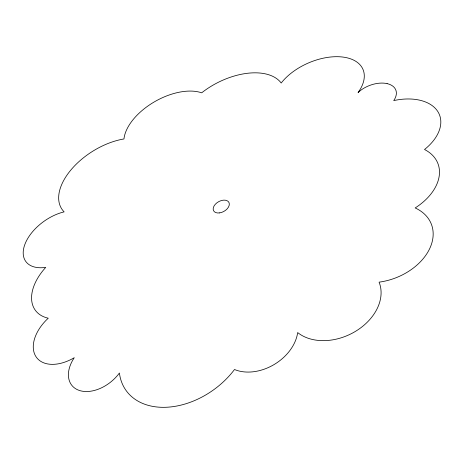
<?xml version="1.0" encoding="UTF-8"?>
<svg xmlns="http://www.w3.org/2000/svg" width="464" height="464" viewBox="0 0 464 464"><rect width="100%" height="100%" fill="white"/><g stroke="black" fill="none" stroke-linecap="round" stroke-linejoin="round"><path stroke-width="0.7" d="M219.379 212.924A8.729 5.527 -29.2 0 0 228.99 202.542A8.729 5.527 -29.2 0 0 215.366 204.212A8.729 5.527 -29.2 0 0 219.379 212.924M387.092 83.619A23.043 13.763 -21.3 0 0 358.057 92.568A47.699 27.585 -23.6 0 0 342.786 57.049A47.699 27.585 -23.6 0 0 281.201 83.027A56.91 32.445 -27.1 0 0 201.672 92.817A49.468 27.556 -29.4 0 0 153.752 102.219A49.468 27.556 -29.4 0 0 123.963 138.962A56.295 31.912 -32.4 0 0 70.493 170.462A56.295 31.912 -32.4 0 0 64.131 211.874A38.083 22.034 -35.5 0 0 24.488 245.491A38.083 22.034 -35.5 0 0 45.745 267.374A48.778 29.818 -36.5 0 0 48.25 318.205A37.648 23.902 -38.9 0 0 36.018 356.729A37.648 23.902 -38.9 0 0 74.269 357.692A32.857 21.941 -39.5 0 0 79.234 390.421A32.857 21.941 -39.5 0 0 119.41 373.015A71.444 50.477 -35.7 0 0 165.422 407.299A71.444 50.477 -35.7 0 0 234.5 369.506A42.05 30.966 -31.5 0 0 273.777 364.739A42.05 30.966 -31.5 0 0 297.662 332.572A49.045 36.238 -25.4 0 0 356.137 330.96A49.045 36.238 -25.4 0 0 379.082 282.153A52.536 37.114 -21.3 0 0 429.484 249.046A52.536 37.114 -21.3 0 0 415.17 207.942A52.797 34.945 -20.7 0 0 424.519 149.501A48.569 30.375 -20.4 0 0 437.854 111.615A48.569 30.375 -20.4 0 0 393.745 100.595A23.043 13.763 -21.3 0 0 387.092 83.619"/></g></svg>
